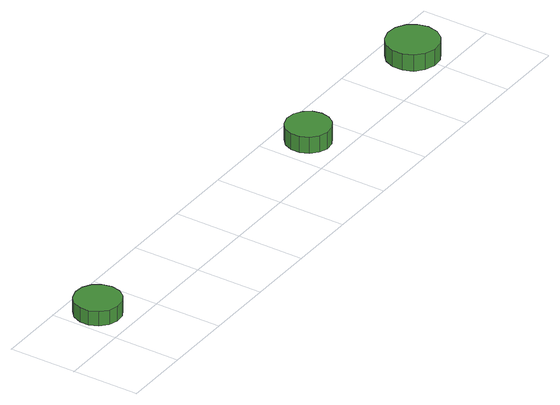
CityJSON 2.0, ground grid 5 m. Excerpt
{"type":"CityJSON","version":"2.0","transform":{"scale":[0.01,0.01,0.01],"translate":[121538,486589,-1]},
"CityObjects":{
"tree1":{"type":"SolitaryVegetationObject","attributes":{"function":"something"},"geometry":[{"type":"MultiSurface","lod":"1","boundaries":[[[0,1,2,3,4,5,6,7,8,9,10,11,12,13,14]],[[15,16,17,18,19,20,21,22,23,24,25,26,27,28,29]],[[0,29,28,1]],[[1,28,27,2]],[[2,27,26,3]],[[3,26,25,4]],[[4,25,24,5]],[[5,24,23,6]],[[6,23,22,7]],[[7,22,21,8]],[[8,21,20,9]],[[9,20,19,10]],[[10,19,18,11]],[[11,18,17,12]],[[12,17,16,13]],[[13,16,15,14]],[[14,15,29,0]]]}]},
"tree2":{"type":"SolitaryVegetationObject","attributes":{"function":"something"},"geometry":[{"type":"MultiSurface","lod":"1","boundaries":[[[30,31,32,33,34,35,36,37,38,39,40,41,42,43,44]],[[45,46,47,48,49,50,51,52,53,54,55,56,57,58,59]],[[30,59,58,31]],[[31,58,57,32]],[[32,57,56,33]],[[33,56,55,34]],[[34,55,54,35]],[[35,54,53,36]],[[36,53,52,37]],[[37,52,51,38]],[[38,51,50,39]],[[39,50,49,40]],[[40,49,48,41]],[[41,48,47,42]],[[42,47,46,43]],[[43,46,45,44]],[[44,45,59,30]]]}]},
"tree3":{"type":"SolitaryVegetationObject","attributes":{"function":"something"},"geometry":[{"type":"MultiSurface","lod":"1","boundaries":[[[60,61,62,63,64,65,66,67,68,69,70,71,72,73,74]],[[75,76,77,78,79,80,81,82,83,84,85,86,87,88,89]],[[60,89,88,61]],[[61,88,87,62]],[[62,87,86,63]],[[63,86,85,64]],[[64,85,84,65]],[[65,84,83,66]],[[66,83,82,67]],[[67,82,81,68]],[[68,81,80,69]],[[69,80,79,70]],[[70,79,78,71]],[[71,78,77,72]],[[72,77,76,73]],[[73,76,75,74]],[[74,75,89,60]]]}]}
},
"vertices":[
[371,270,196],[356,340,196],[315,397,196],[254,432,196],[184,439,196],[116,417,196],[64,370,196],[35,306,196],[35,235,196],[64,171,196],[116,123,196],[184,102,196],[254,109,196],[315,144,196],[356,201,196],[356,201,82],[315,144,82],[254,109,82],[184,102,82],[116,123,82],[64,171,82],[35,235,82],[35,306,82],[64,370,82],[116,417,82],[184,439,82],[254,432,82],[315,397,82],[356,340,82],[371,270,82],
[2905,264,214],[2891,331,214],[2851,385,214],[2792,419,214],[2725,426,214],[2660,405,214],[2610,360,214],[2583,298,214],[2583,230,214],[2610,169,214],[2660,123,214],[2725,102,214],[2792,109,214],[2851,143,214],[2891,198,214],[2891,198,85],[2851,143,85],[2792,109,85],[2725,102,85],[2660,123,85],[2610,169,85],[2583,230,85],[2583,298,85],[2610,360,85],[2660,405,85],[2725,426,85],[2792,419,85],[2851,385,85],[2891,331,85],[2905,264,85],
[4186,256,215],[4169,333,215],[4123,397,215],[4054,437,215],[3975,445,215],[3900,421,215],[3841,368,215],[3809,295,215],[3809,216,215],[3841,144,215],[3900,91,215],[3975,66,215],[4054,75,215],[4123,114,215],[4169,178,215],[4169,178,86],[4123,114,86],[4054,75,86],[3975,66,86],[3900,91,86],[3841,144,86],[3809,216,86],[3809,295,86],[3841,368,86],[3900,421,86],[3975,445,86],[4054,437,86],[4123,397,86],[4169,333,86],[4186,256,86]
]}
